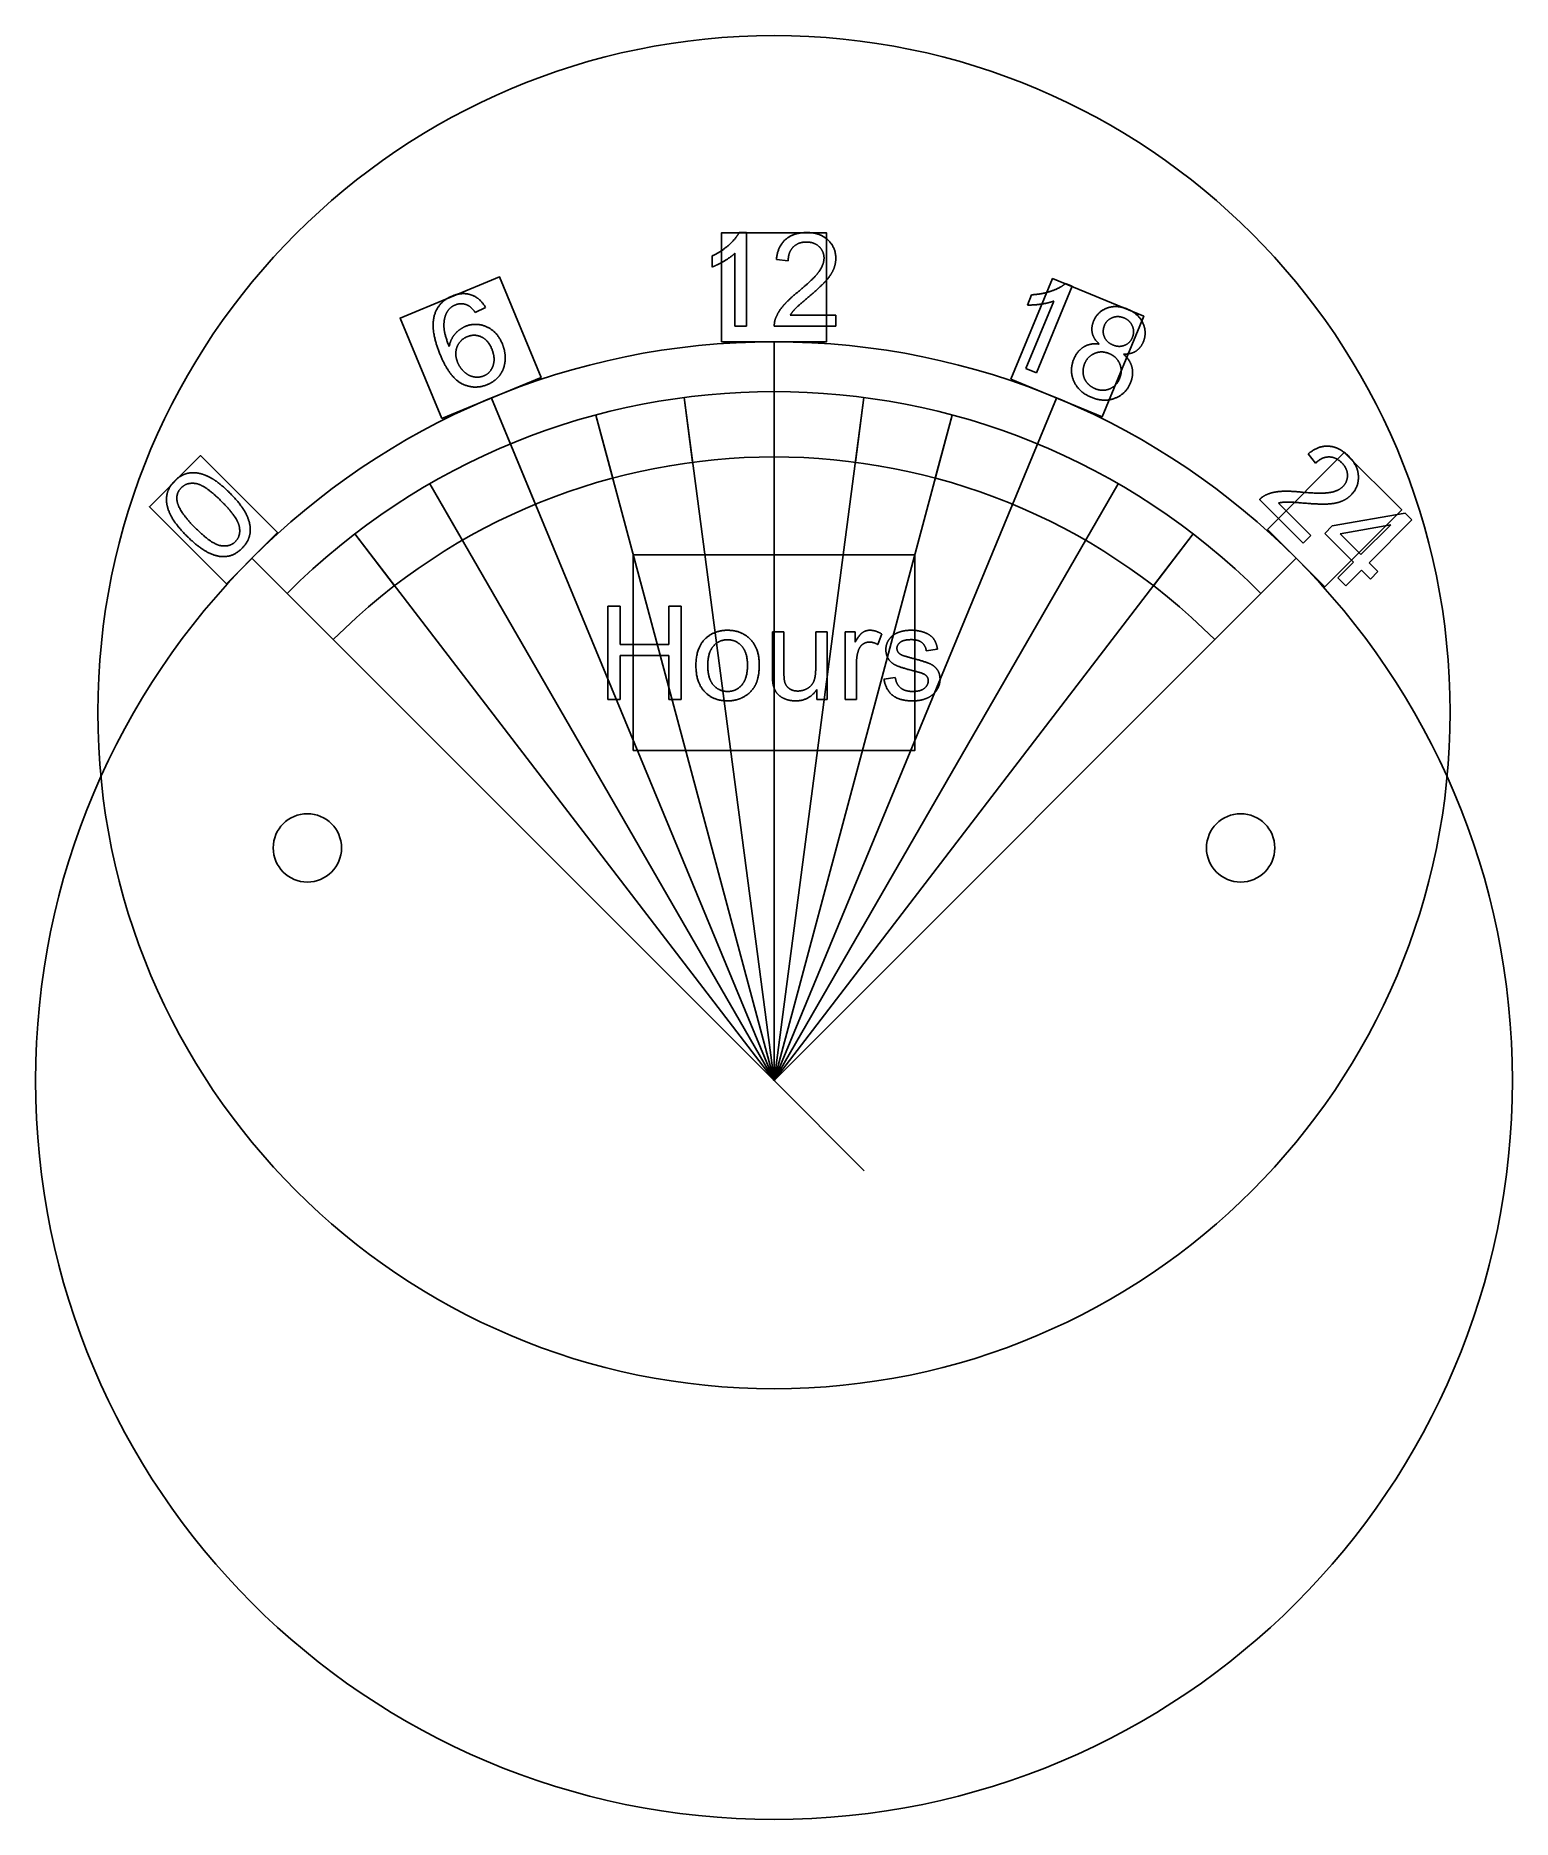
# Model space of a CAD drawing. Header units: millimetres. Extents: x -23.8 to 23.8, y -37.5 to 19.8.
import ezdxf

# ---------------------------------------------------------------- set-up
doc = ezdxf.new("R2010")
doc.units = ezdxf.units.MM
doc.layers.get('0').update_dxf_attribs({"linetype": 'CONTINUOUS'})

msp = doc.modelspace()

# ---------------------------------------------------------------- linework, layer by layer
for p, q in [((-1.124, 13.508), (-0.887, 13.508)), ((-0.887, 13.508), (-0.887, 10.496)), ((-1.992, 12.399), (-1.992, 12.755)), ((-1.255, 10.496), (-1.255, 12.843)), ((0.457, 12.602), (0.079, 12.641)), ((8.151, 11.178), (8.287, 11.507)), ((9.596, 11.78), (8.444, 8.997)), ((9.377, 11.87), (9.596, 11.78)), ((-9.281, 11.102), (-9.609, 10.935)), ((8.103, 9.138), (9.002, 11.306)), ((-0.887, 10.496), (-1.255, 10.496)), ((1.992, 10.496), (0.009, 10.496)), ((0.521, 10.85), (1.992, 10.85)), ((1.992, 10.85), (1.992, 10.496)), ((0, -13.755), (0, 9.996)), ((0, 0), (0, 9.996)), ((0, 6.295), (0, 9.996)), ((8.444, 8.997), (8.103, 9.138)), ((0, -13.755), (-9.089, 8.188)), ((-7.673, 4.768), (-9.089, 8.188)), ((0, -13.755), (-2.891, 8.205)), ((-2.617, 6.123), (-2.891, 8.205)), ((0, -13.755), (2.891, 8.205)), ((0, -13.755), (9.089, 8.188)), ((2.617, 6.123), (2.891, 8.205)), ((7.673, 4.768), (9.089, 8.188)), ((-5.189, 5.611), (-5.733, 7.64)), ((0, -13.755), (-5.733, 7.64)), ((0, -13.755), (5.733, 7.64)), ((5.189, 5.611), (5.733, 7.64)), ((17.423, 6.096), (17.183, 6.391)), ((0, -13.755), (-11.075, 5.427)), ((-10.025, 3.609), (-11.075, 5.427)), ((0, -13.755), (11.075, 5.427)), ((10.025, 3.609), (11.075, 5.427)), ((17.02, 3.521), (15.618, 4.923)), ((16.23, 4.812), (17.27, 3.772)), ((17.722, 3.835), (17.96, 4.074)), ((17.96, 4.074), (20.303, 4.481)), ((19.837, 4.11), (18.216, 3.818)), ((18.881, 3.154), (19.837, 4.11)), ((20.516, 4.268), (19.141, 2.893)), ((20.303, 4.481), (20.516, 4.268)), ((0, -13.755), (-13.484, 3.818)), ((-12.205, 2.152), (-13.484, 3.818)), ((0, -13.755), (13.484, 3.818)), ((12.205, 2.152), (13.484, 3.818)), ((17.27, 3.772), (17.02, 3.521)), ((18.642, 2.915), (17.722, 3.835)), ((18.216, 3.818), (18.881, 3.154)), ((-14.177, 0.422), (-16.794, 3.04)), ((0, -13.755), (-16.794, 3.04)), ((0, -13.755), (16.794, 3.04)), ((14.177, 0.422), (16.794, 3.04)), ((18.134, 2.407), (18.642, 2.915)), ((19.141, 2.893), (19.428, 2.607)), ((18.394, 2.147), (18.134, 2.407)), ((18.902, 2.655), (18.394, 2.147)), ((19.189, 2.368), (18.902, 2.655)), ((19.428, 2.607), (19.189, 2.368)), ((-5.341, -1.5), (-5.341, 1.5)), ((-5.341, 1.5), (-4.944, 1.5)), ((-4.944, 1.5), (-4.944, 0.268)), ((-3.385, 0.268), (-3.385, 1.5)), ((-3.385, 1.5), (-2.988, 1.5)), ((-2.988, 1.5), (-2.988, -1.5)), ((-0.051, -0.673), (-0.051, 0.673)), ((-0.051, 0.673), (0.317, 0.673)), ((0.317, 0.673), (0.317, -0.532)), ((1.342, -0.491), (1.342, 0.673)), ((1.342, 0.673), (1.711, 0.673)), ((1.711, 0.673), (1.711, -1.5)), ((2.284, -1.5), (2.284, 0.673)), ((2.284, 0.673), (2.615, 0.673)), ((2.615, 0.673), (2.615, 0.344)), ((3.465, 0.604), (3.338, 0.262)), ((-4.944, 0.268), (-3.385, 0.268)), ((5.259, 0.113), (4.899, 0.063)), ((-3.385, -0.086), (-4.944, -0.086)), ((-4.944, -0.086), (-4.944, -1.5)), ((-3.385, -1.5), (-3.385, -0.086)), ((2.652, -0.362), (2.652, -1.5)), ((3.536, -0.851), (3.9, -0.794)), ((-4.944, -1.5), (-5.341, -1.5)), ((-2.988, -1.5), (-3.385, -1.5)), ((1.381, -1.5), (1.381, -1.181)), ((1.711, -1.5), (1.381, -1.5)), ((2.652, -1.5), (2.284, -1.5)), ((0, -13.755), (2.904, -16.659))]:
    msp.add_line(p, q)
for points in [[(-1.693, 9.996), (1.693, 9.996), (1.693, 13.496), (-1.693, 13.496)], [(-10.687, 7.526), (-7.491, 8.85), (-8.831, 12.084), (-12.026, 10.76)], [(7.622, 8.796), (10.556, 7.58), (11.896, 10.814), (8.961, 12.03)], [(-17.616, 2.218), (-15.972, 3.862), (-18.447, 6.337), (-20.091, 4.693)], [(15.87, 3.964), (17.718, 2.116), (20.193, 4.591), (18.345, 6.438)], [(-4.528, -3.146), (4.528, -3.146), (4.528, 3.146), (-4.528, 3.146)]]:
    msp.add_lwpolyline(points, close=True)
for centre, radius in [((0, -1.913), 21.75), ((0, -13.755), 23.751), ((-15.011, -6.274), 1.099), ((15.011, -6.274), 1.099)]:
    msp.add_circle(centre, radius)
for radius in [22.149, 20.049]:
    msp.add_arc((0, -13.755), radius, 45, 135)
for points in [[(-1.452, 13.107), (-1.221, 13.314), (-1.124, 13.508)], [(0.079, 12.641), (0.118, 13.064), (0.371, 13.286)], [(0.371, 13.286), (0.625, 13.508), (1.053, 13.508)], [(1.045, 13.203), (0.779, 13.203), (0.619, 13.044)], [(1.453, 13.053), (1.296, 13.203), (1.045, 13.203)], [(1.053, 13.508), (1.485, 13.508), (1.736, 13.269)], [(1.736, 13.269), (1.988, 13.03), (1.988, 12.675)], [(-1.992, 12.755), (-1.683, 12.901), (-1.452, 13.107)], [(-1.255, 12.843), (-1.388, 12.716), (-1.604, 12.59)], [(0.619, 13.044), (0.459, 12.884), (0.457, 12.602)], [(1.438, 12.241), (1.609, 12.475), (1.609, 12.684)], [(1.609, 12.684), (1.609, 12.903), (1.453, 13.053)], [(1.988, 12.675), (1.988, 12.495), (1.914, 12.321)], [(-1.604, 12.59), (-1.82, 12.463), (-1.992, 12.399)], [(0.777, 11.605), (1.266, 12.006), (1.438, 12.241)], [(1.914, 12.321), (1.841, 12.148), (1.67, 11.955)], [(-10.354, 11.466), (-10.027, 11.601), (-9.742, 11.505)], [(-9.742, 11.505), (-9.457, 11.408), (-9.281, 11.102)], [(0.295, 11.151), (0.461, 11.347), (0.777, 11.605)], [(1.67, 11.955), (1.499, 11.763), (1.102, 11.427)], [(8.287, 11.507), (8.628, 11.523), (8.921, 11.625)], [(8.921, 11.625), (9.214, 11.728), (9.377, 11.87)], [(-10.92, 10.859), (-10.792, 11.284), (-10.354, 11.466)], [(-10.506, 10.969), (-10.619, 10.785), (-10.618, 10.521)], [(-10.259, 11.178), (-10.421, 11.11), (-10.506, 10.969)], [(-9.858, 11.173), (-10.056, 11.261), (-10.259, 11.178)], [(-9.609, 10.935), (-9.737, 11.117), (-9.858, 11.173)], [(0.052, 10.752), (0.128, 10.954), (0.295, 11.151)], [(0.676, 11.05), (0.582, 10.95), (0.521, 10.85)], [(1.102, 11.427), (0.77, 11.149), (0.676, 11.05)], [(8.582, 11.205), (8.334, 11.171), (8.151, 11.178)], [(9.002, 11.306), (8.83, 11.24), (8.582, 11.205)], [(10.28, 10.659), (10.405, 10.962), (10.708, 11.078)], [(10.708, 11.078), (11.011, 11.194), (11.372, 11.044)], [(11.372, 11.044), (11.735, 10.894), (11.869, 10.592)], [(-10.733, 9.568), (-11.065, 10.372), (-10.92, 10.859)], [(-10.618, 10.521), (-10.618, 10.258), (-10.449, 9.841)], [(-10.264, 10.243), (-10.123, 10.407), (-9.929, 10.488)], [(-9.929, 10.488), (-9.588, 10.629), (-9.245, 10.478)], [(-9.245, 10.478), (-8.903, 10.326), (-8.738, 9.929)], [(0.009, 10.496), (0.005, 10.629), (0.052, 10.752)], [(10.239, 10.273), (10.197, 10.459), (10.28, 10.659)], [(10.632, 10.527), (10.551, 10.33), (10.626, 10.153)], [(10.885, 10.772), (10.704, 10.701), (10.632, 10.527)], [(11.26, 10.763), (11.065, 10.844), (10.885, 10.772)], [(11.529, 10.502), (11.452, 10.683), (11.26, 10.763)], [(11.528, 10.133), (11.606, 10.321), (11.529, 10.502)], [(11.869, 10.592), (12.003, 10.289), (11.877, 9.987)], [(-10.449, 9.841), (-10.404, 10.079), (-10.264, 10.243)], [(-10.195, 9.832), (-10.287, 9.6), (-10.176, 9.331)], [(-9.872, 10.159), (-10.103, 10.064), (-10.195, 9.832)], [(-9.418, 10.154), (-9.64, 10.256), (-9.872, 10.159)], [(-9.077, 9.764), (-9.196, 10.052), (-9.418, 10.154)], [(-9.037, 9.227), (-8.954, 9.465), (-9.077, 9.764)], [(-8.738, 9.929), (-8.63, 9.668), (-8.65, 9.398)], [(9.644, 9.439), (9.756, 9.709), (9.968, 9.835)], [(9.968, 9.835), (10.181, 9.961), (10.462, 9.922)], [(10.462, 9.922), (10.282, 10.087), (10.239, 10.273)], [(10.626, 10.153), (10.701, 9.975), (10.903, 9.892)], [(10.903, 9.892), (11.1, 9.81), (11.277, 9.882)], [(11.277, 9.882), (11.454, 9.954), (11.528, 10.133)], [(11.877, 9.987), (11.797, 9.794), (11.637, 9.693)], [(-10.037, 8.648), (-10.435, 8.85), (-10.733, 9.568)], [(-10.176, 9.331), (-10.103, 9.155), (-9.962, 9.026)], [(-9.335, 8.9), (-9.12, 8.989), (-9.037, 9.227)], [(-8.65, 9.398), (-8.669, 9.127), (-8.817, 8.926)], [(9.644, 8.729), (9.493, 9.076), (9.644, 9.439)], [(9.993, 9.292), (9.932, 9.146), (9.945, 8.982)], [(10.315, 9.624), (10.091, 9.53), (9.993, 9.292)], [(10.779, 9.618), (10.539, 9.717), (10.315, 9.624)], [(11.121, 9.287), (11.024, 9.516), (10.779, 9.618)], [(11.117, 8.813), (11.218, 9.059), (11.121, 9.287)], [(11.637, 9.693), (11.477, 9.592), (11.239, 9.6)], [(11.239, 9.6), (11.459, 9.411), (11.516, 9.171)], [(-9.214, 8.622), (-9.639, 8.446), (-10.037, 8.648)], [(-9.962, 9.026), (-9.821, 8.896), (-9.652, 8.867)], [(-9.652, 8.867), (-9.483, 8.839), (-9.335, 8.9)], [(-8.817, 8.926), (-8.964, 8.726), (-9.214, 8.622)], [(10.205, 8.212), (9.795, 8.382), (9.644, 8.729)], [(9.945, 8.982), (9.958, 8.817), (10.063, 8.686)], [(10.063, 8.686), (10.168, 8.555), (10.325, 8.49)], [(10.793, 8.48), (11.016, 8.571), (11.117, 8.813)], [(11.466, 8.673), (11.319, 8.317), (10.967, 8.18)], [(11.516, 9.171), (11.572, 8.93), (11.466, 8.673)], [(10.967, 8.18), (10.615, 8.042), (10.205, 8.212)], [(10.325, 8.49), (10.569, 8.389), (10.793, 8.48)], [(17.183, 6.391), (17.51, 6.663), (17.847, 6.64)], [(17.847, 6.64), (18.183, 6.618), (18.486, 6.315)], [(18.486, 6.315), (18.791, 6.01), (18.8, 5.663)], [(-19.278, 5.523), (-19.107, 5.694), (-18.91, 5.754)], [(-18.91, 5.754), (-18.712, 5.814), (-18.499, 5.768)], [(-18.499, 5.768), (-18.285, 5.723), (-18.052, 5.585)], [(17.85, 6.294), (17.625, 6.294), (17.423, 6.096)], [(18.264, 6.106), (18.076, 6.294), (17.85, 6.294)], [(18.447, 5.711), (18.442, 5.928), (18.264, 6.106)], [(-19.538, 5.015), (-19.509, 5.292), (-19.278, 5.523)], [(-19.065, 5.305), (-19.245, 5.125), (-19.2, 4.866)], [(-18.588, 5.437), (-18.883, 5.487), (-19.065, 5.305)], [(-17.77, 4.863), (-18.294, 5.387), (-18.588, 5.437)], [(-18.052, 5.585), (-17.818, 5.447), (-17.502, 5.131)], [(15.829, 5.074), (16.026, 5.164), (16.283, 5.185)], [(16.283, 5.185), (16.539, 5.206), (16.945, 5.165)], [(16.945, 5.165), (17.574, 5.103), (17.861, 5.147)], [(17.861, 5.147), (18.148, 5.191), (18.296, 5.339)], [(18.296, 5.339), (18.451, 5.494), (18.447, 5.711)], [(18.8, 5.663), (18.808, 5.316), (18.558, 5.065)], [(-19.414, 4.431), (-19.566, 4.737), (-19.538, 5.015)], [(-19.2, 4.866), (-19.14, 4.538), (-18.618, 4.015)], [(-17.198, 4.047), (-17.249, 4.342), (-17.77, 4.863)], [(-17.502, 5.131), (-17.129, 4.758), (-16.976, 4.452)], [(15.618, 4.923), (15.709, 5.02), (15.829, 5.074)], [(16.481, 4.843), (16.344, 4.84), (16.23, 4.812)], [(17.049, 4.809), (16.618, 4.847), (16.481, 4.843)], [(17.824, 4.781), (17.567, 4.766), (17.049, 4.809)], [(18.256, 4.867), (18.08, 4.796), (17.824, 4.781)], [(18.558, 5.065), (18.431, 4.938), (18.256, 4.867)], [(-18.886, 3.748), (-19.262, 4.124), (-19.414, 4.431)], [(-18.618, 4.015), (-18.096, 3.493), (-17.8, 3.442)], [(-17.326, 3.571), (-17.146, 3.751), (-17.198, 4.047)], [(-16.976, 4.452), (-16.824, 4.146), (-16.851, 3.868)], [(-17.813, 3.095), (-18.288, 3.15), (-18.886, 3.748)], [(-17.8, 3.442), (-17.505, 3.392), (-17.326, 3.571)], [(-16.851, 3.868), (-16.879, 3.59), (-17.112, 3.357)], [(-17.112, 3.357), (-17.418, 3.05), (-17.813, 3.095)], [(-2.175, 0.481), (-1.895, 0.722), (-1.492, 0.722)], [(-1.492, 0.722), (-1.044, 0.722), (-0.759, 0.429)], [(2.615, 0.344), (2.742, 0.575), (2.85, 0.649)], [(2.85, 0.649), (2.957, 0.722), (3.086, 0.722)], [(3.086, 0.722), (3.272, 0.722), (3.465, 0.604)], [(3.845, 0.571), (3.931, 0.634), (4.079, 0.678)], [(4.079, 0.678), (4.228, 0.722), (4.398, 0.722)], [(4.398, 0.722), (4.653, 0.722), (4.847, 0.649)], [(4.847, 0.649), (5.04, 0.575), (5.132, 0.449)], [(-2.511, -0.413), (-2.511, 0.19), (-2.175, 0.481)], [(-1.95, 0.211), (-2.132, 0.004), (-2.132, -0.413)], [(-1.492, 0.417), (-1.768, 0.417), (-1.95, 0.211)], [(-1.036, 0.21), (-1.22, 0.417), (-1.492, 0.417)], [(-0.853, -0.401), (-0.853, 0.002), (-1.036, 0.21)], [(-0.759, 0.429), (-0.475, 0.135), (-0.475, -0.383)], [(2.714, 0.068), (2.652, -0.129), (2.652, -0.362)], [(2.851, 0.269), (2.754, 0.196), (2.714, 0.068)], [(3.068, 0.342), (2.947, 0.342), (2.851, 0.269)], [(3.338, 0.262), (3.203, 0.342), (3.068, 0.342)], [(3.598, 0.096), (3.598, 0.241), (3.664, 0.365)], [(3.678, -0.195), (3.598, -0.063), (3.598, 0.096)], [(3.664, 0.365), (3.731, 0.489), (3.845, 0.571)], [(4.062, 0.336), (3.954, 0.252), (3.954, 0.139)], [(3.954, 0.139), (3.954, 0.068), (3.999, 0.01)], [(3.999, 0.01), (4.044, -0.049), (4.14, -0.088)], [(4.424, 0.42), (4.171, 0.42), (4.062, 0.336)], [(4.757, 0.325), (4.639, 0.42), (4.424, 0.42)], [(4.899, 0.063), (4.874, 0.231), (4.757, 0.325)], [(5.132, 0.449), (5.224, 0.323), (5.259, 0.113)], [(-2.23, -1.256), (-2.511, -0.964), (-2.511, -0.413)], [(-2.132, -0.413), (-2.132, -0.831), (-1.95, -1.039)], [(-1.035, -1.038), (-0.853, -0.829), (-0.853, -0.401)], [(-0.475, -0.383), (-0.475, -0.802), (-0.601, -1.043)], [(0.317, -0.532), (0.317, -0.821), (0.34, -0.921)], [(1.282, -0.916), (1.342, -0.769), (1.342, -0.491)], [(3.916, -0.402), (3.759, -0.327), (3.678, -0.195)], [(4.477, -0.579), (4.072, -0.477), (3.916, -0.402)], [(4.14, -0.088), (4.195, -0.108), (4.465, -0.182)], [(4.465, -0.182), (4.856, -0.286), (5.011, -0.353)], [(5.011, -0.353), (5.165, -0.42), (5.253, -0.546)], [(5.253, -0.546), (5.341, -0.673), (5.341, -0.862)], [(-1.95, -1.039), (-1.768, -1.246), (-1.492, -1.246)], [(-1.492, -1.246), (-1.218, -1.246), (-1.035, -1.038)], [(-0.601, -1.043), (-0.726, -1.283), (-0.967, -1.416)], [(-0.029, -1.017), (-0.051, -0.909), (-0.051, -0.673)], [(0.085, -1.29), (0.004, -1.179), (-0.029, -1.017)], [(0.34, -0.921), (0.374, -1.066), (0.487, -1.149)], [(1.076, -1.147), (1.222, -1.062), (1.282, -0.916)], [(3.82, -1.373), (3.598, -1.197), (3.536, -0.851)], [(3.9, -0.794), (3.931, -1.013), (4.071, -1.13)], [(4.071, -1.13), (4.211, -1.246), (4.463, -1.246)], [(4.463, -1.246), (4.717, -1.246), (4.84, -1.143)], [(4.854, -0.704), (4.778, -0.655), (4.477, -0.579)], [(4.84, -1.143), (4.962, -1.04), (4.962, -0.9)], [(4.962, -0.9), (4.962, -0.776), (4.854, -0.704)], [(5.341, -0.862), (5.341, -1.046), (5.234, -1.208)], [(-1.492, -1.549), (-1.948, -1.549), (-2.23, -1.256)], [(-0.967, -1.416), (-1.207, -1.549), (-1.492, -1.549)], [(0.333, -1.475), (0.166, -1.402), (0.085, -1.29)], [(0.692, -1.549), (0.499, -1.549), (0.333, -1.475)], [(0.487, -1.149), (0.6, -1.232), (0.765, -1.232)], [(1.381, -1.181), (1.128, -1.549), (0.692, -1.549)], [(0.765, -1.232), (0.931, -1.232), (1.076, -1.147)], [(4.465, -1.549), (4.042, -1.549), (3.82, -1.373)], [(4.924, -1.46), (4.721, -1.549), (4.465, -1.549)], [(5.234, -1.208), (5.126, -1.371), (4.924, -1.46)]]:
    msp.add_open_spline(points, degree=2)

doc.saveas('drawing.dxf')
